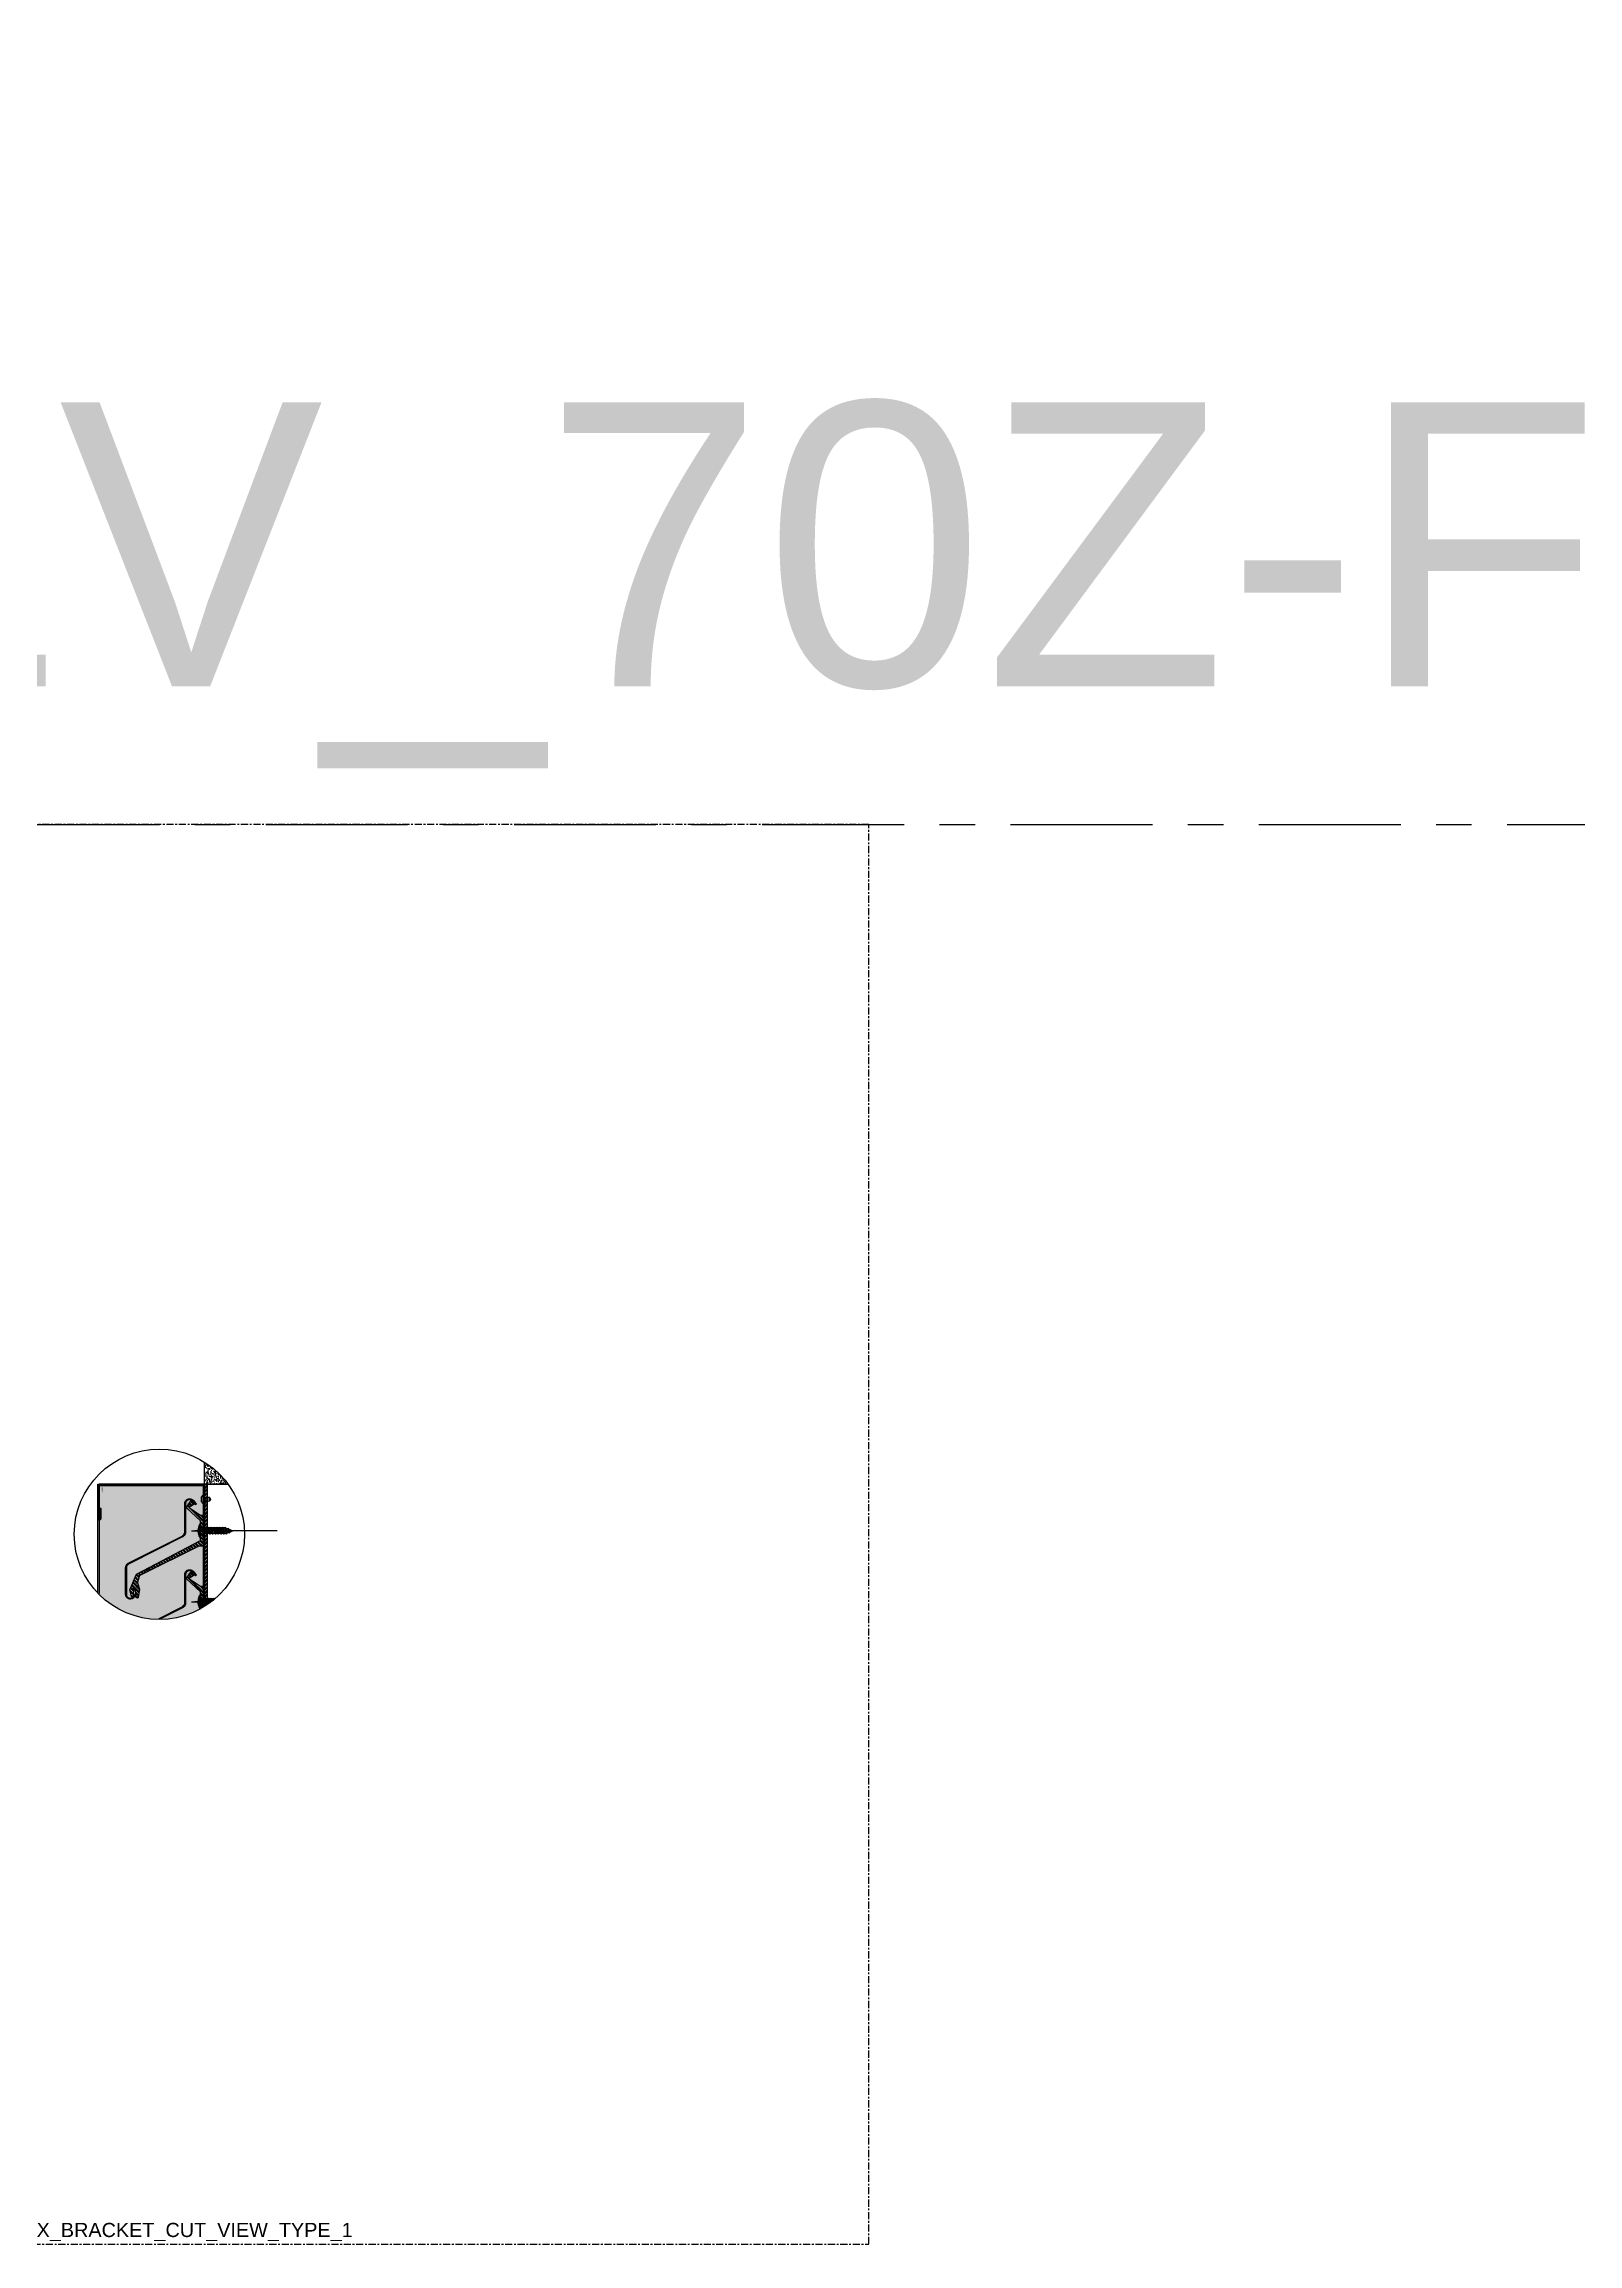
# Model space of a CAD drawing. Header units: millimetres. Extents: x -244126 to 368105, y -173968 to 259060.
# Drawn here: x 190303 to 191384, y -121644 to -120094 of the extents above; entities that cross this region are included whole.
import ezdxf
from ezdxf.xclip import XClip

# ---------------------------------------------------------------- set-up
doc = ezdxf.new("R2010")
doc.units = ezdxf.units.MM
doc.header["$MEASUREMENT"] = 0
doc.header["$XCLIPFRAME"] = 0
doc.linetypes.add('005_GG_TA_LINE', pattern=[13.75, 5, -1.25, 1.25, -1.25, 5])
doc.linetypes.add('HIDDEN', pattern=[9.525, 6.35, -3.175])
for name, color, linetype in [('000 - H A T C H', 8, 'Continuous'), ('000 - SYMBOL CON', 1, 'Continuous'), ('000 - WIPEOUT', 250, 'Continuous'), ('001 - ASCESSORIES', 1, 'Continuous'), ('002 - STRUCTURAL STEEL', 4, 'Continuous'), ('004 - CONCRETE', 5, 'Continuous'), ('A03_SUN LOUVER', 7, 'Continuous')]:
    doc.layers.add(name, color=color, linetype=linetype)
doc.styles.add('Cetury Gothic', font='GOTHIC.TTF')
doc.styles.get("Standard").update_dxf_attribs({"font": 'arial.ttf'})

# ---------------------------------------------------------------- blocks, each defined once
blk = doc.blocks.new('*U2923')
at = {"layer": '001 - ASCESSORIES', "color": 0}
for points in [[(55, 0), (-20, 0), (-20, 2300), (55, 2300)], [(-20, 2300), (-19.1, 2300), (-19.1, 0), (-20, 0)], [(54.1, 0), (55, 0), (55, 2300), (54.1, 2300)]]:
    blk.add_lwpolyline(points, close=True, dxfattribs=at)
blk = doc.blocks.new('000 - CONCRETE_COLUMN_100x100mm.-CUT_VIEW')
at = {"layer": '000 - H A T C H'}
h = blk.add_hatch(dxfattribs=at)
h.set_pattern_fill('AR-CONC', color=256, scale=4)
h.set_pattern_definition([(50, (-55619.507, -25057.84), (28.690407, -2.510085), [3, -33]), (355, (-55619.507, -25057.84), (-5.550053, 30.087685), [2.4, -26.4]), (100.451444, (-55617.116, -25058.05), (23.140354, 27.5776), [2.549608, -28.045684]), (46.1842, (-55619.507, -25049.84), (42.689653, -6.620771), [4.5, -49.5]), (96.635635, (-55615.95, -25050.39), (37.386478, 38.964744), [3.824414, -42.06855]), (351.18416, (-55619.507, -25049.84), (37.386478, 38.964744), [3.6, -39.6]), (21, (-55615.507, -25051.84), (23.876282, -16.104756), [3, -33]), (326, (-55615.507, -25051.84), (9.732613, 29.006002), [2.4, -26.4]), (71.451445, (-55613.517, -25053.182), (33.608895, 12.901246), [2.549608, -28.045684]), (37.5, (-55619.507, -25057.84), (0.4863942, 13.3157542), [0, -26.08, 0, -26.8, 0, -26.5]), (7.5, (-55619.507, -25057.84), (10.5227815, 15.7764685), [0, -15.28, 0, -25.48, 0, -10.1]), (327.5, (-55628.427, -25057.84), (21.3528974, -0.9021949), [0, -10, 0, -31.2, 0, -41.4]), (317.5, (-55632.427, -25057.84), (23.327447, 4.0041993), [0, -13, 0, -20.72, 0, -29.4])])
h.paths.add_polyline_path([(-50, -50), (50, -50), (50, 50), (-50, 50)])
at = {"layer": '004 - CONCRETE'}
blk.add_lwpolyline([(-50, -50), (50, -50), (50, 50), (-50, 50)], close=True, dxfattribs=at)
blk = doc.blocks.new('000 - ASSCESSORIES_FAMELINE_AL.WALL_ANGLE_WA-25x100x0.9mm._CUT_VIEW')
at = {"layer": '000 - H A T C H'}
h = blk.add_hatch(dxfattribs=at)
h.set_pattern_fill('ANSI32', color=8, scale=5)
h.set_pattern_definition([(45, (9126.7655, -47348.392), (-1.325825215, 1.325825215), []), (45, (9127.6494, -47348.392), (-1.325825215, 1.325825215), [])])
edge = h.paths.add_edge_path()
edge.add_arc((-18.9, -1.1), 0.2, 90, 180, ccw=False)
edge.add_line((-18.9, -0.9), (0, -0.9))
edge.add_line((0, -0.9), (0, 0))
edge.add_line((0, 0), (-18.9, 0))
edge.add_arc((-18.9, -1.1), 1.1, 90, 180)
edge.add_line((-20, -1.1), (-20, -73.9))
edge.add_arc((-18.9, -73.9), 1.1, 180, 270)
edge.add_line((-18.9, -75), (3.8, -75))
edge.add_arc((3.8, -73.8), 1.15, 270, 450)
edge.add_line((3.8, -72.7), (-3, -72.7))
edge.add_line((-3, -72.7), (-3, -73.6))
edge.add_line((-3, -73.6), (2.9, -73.6))
edge.add_line((2.9, -73.6), (3.8, -73.6))
edge.add_arc((3.8, -73.8), 0.25, -90, 90, ccw=False)
edge.add_line((3.8, -74.1), (-18.9, -74.1))
edge.add_arc((-18.9, -73.9), 0.2, 180, 270, ccw=False)
edge.add_line((-19.1, -73.9), (-19.1, -6.6))
edge.add_line((-19.1, -6.6), (-19.1, -1.1))
at = {"layer": '001 - ASCESSORIES', "color": 0}
blk.add_lwpolyline([(-19.1, -1.1, -0.414214), (-18.9, -0.9), (0, -0.9), (0, 0), (-18.9, 0, 0.414214), (-20, -1.1), (-20, -73.9, 0.414214), (-18.9, -75), (3.8, -75, 1), (3.8, -72.7), (-3, -72.7), (-3, -73.6), (2.9, -73.6), (3.8, -73.6, -1), (3.8, -74.1), (-18.9, -74.1, -0.414214), (-19.1, -73.9), (-19.1, -6.6)], format="xyb", close=True, dxfattribs=at)
at = {"layer": 'Defpoints', "color": 2, "insert": (-16, -71.5, -7.2), "char_height": 1, "width": 59.684, "attachment_point": 2, "style": 'Cetury Gothic'}
blk.add_mtext('{\\C150;WA-7}', dxfattribs=at)
blk = doc.blocks.new('000 - FAMELINE_AL.SUN_LV_70Z_CUT_VIEW')
at = {"layer": '000 - H A T C H'}
h = blk.add_hatch(dxfattribs=at)
h.set_pattern_fill('ANSI32', color=8, scale=2)
edge = h.paths.add_edge_path()
edge.add_arc((-41.7, 63.8), 3.4, 359.7688, 500.7773)
edge.add_line((-44.4, 66), (-46.4, 63.4))
edge.add_line((-46.4, 63.4), (-46, 63))
edge.add_line((-46, 63), (-43.9, 65.6))
edge.add_arc((-41.7, 63.8), 2.8, -0.2548, 140.7773, ccw=False)
edge.add_line((-38.9, 63.8), (-38.9, 44))
edge.add_arc((-34.9, 44), 4, 180, 244.3295)
edge.add_line((-36.7, 40.4), (0.9, 21.5))
edge.add_arc((-0.6, 18.5), 3.4, 0, 64.3295, ccw=False)
edge.add_line((2.8, 18.5), (2.8, 0))
edge.add_arc((0, 0), 2.8, 214.4412, 359.7779, ccw=False)
edge.add_line((-2.3, -1.6), (-4.1, 1))
edge.add_line((-4.1, 1), (-4.6, 0.7))
edge.add_line((-4.6, 0.7), (-2.8, -1.9))
edge.add_arc((0, 0), 3.4, 214.4413, 359.7725)
edge.add_line((3.4, 0), (3.4, 18.5))
edge.add_arc((-0.6, 18.5), 4, 0, 64.3295)
edge.add_line((1.1, 22.1), (-36.4, 41))
edge.add_arc((-34.9, 44), 3.4, 180, 244.3295, ccw=False)
edge.add_line((-38.3, 44), (-38.3, 63.8))
at = {"layer": 'A03_SUN LOUVER', "color": 0}
blk.add_lwpolyline([(-38.3, 63.8, 0.706786), (-44.4, 66), (-46.4, 63.4), (-46, 63), (-43.9, 65.6, -0.70694), (-38.9, 63.8), (-38.9, 44, 0.288302), (-36.7, 40.4), (0.9, 21.5, -0.288302), (2.8, 18.5), (2.8, 0, -0.735492), (-2.3, -1.6), (-4.1, 1), (-4.6, 0.7), (-2.8, -1.9, 0.735455), (3.4, 0), (3.4, 18.5, 0.288302), (1.1, 22.1), (-36.4, 41, -0.288302), (-38.3, 44), (-38.3, 63.8)], format="xyb", dxfattribs=at)
blk = doc.blocks.new('000 - ASSCESSORIES_FAMELINE_AL.FLEX_BK_FOR_70Z_[70Z-BK]_CUT_VIEW')
at = {"layer": '000 - H A T C H'}
h = blk.add_hatch(dxfattribs=at)
h.set_pattern_fill('ANSI32', color=8, scale=0.005)
h.set_pattern_definition([(45, (9.087007, -46.378), (-0.001325825215, 0.001325825215), []), (45, (9.0878909, -46.378), (-0.001325825215, 0.001325825215), [])])
edge = h.paths.add_edge_path()
edge.add_line((-0.0128, -0.0098), (-0.013, -0.01))
edge.add_line((-0.013, -0.01), (-0.0132, -0.0098))
edge.add_line((-0.0132, -0.0098), (-0.0134, -0.01))
edge.add_line((-0.0134, -0.01), (-0.0136, -0.0098))
edge.add_line((-0.0136, -0.0098), (-0.0138, -0.01))
edge.add_line((-0.0138, -0.01), (-0.014, -0.0098))
edge.add_line((-0.014, -0.0098), (-0.0142, -0.01))
edge.add_line((-0.0142, -0.01), (-0.0144, -0.0098))
edge.add_line((-0.0144, -0.0098), (-0.0146, -0.01))
edge.add_line((-0.0146, -0.01), (-0.0148, -0.0098))
edge.add_line((-0.0148, -0.0098), (-0.015, -0.01))
edge.add_line((-0.015, -0.01), (-0.0152, -0.0098))
edge.add_line((-0.0152, -0.0098), (-0.0154, -0.01))
edge.add_line((-0.0154, -0.01), (-0.0156, -0.0098))
edge.add_line((-0.0156, -0.0098), (-0.0158, -0.01))
edge.add_line((-0.0158, -0.01), (-0.016, -0.0098))
edge.add_line((-0.016, -0.0098), (-0.0162, -0.01))
edge.add_line((-0.0162, -0.01), (-0.0164, -0.0098))
edge.add_line((-0.0164, -0.0098), (-0.0166, -0.01))
edge.add_line((-0.0166, -0.01), (-0.0168, -0.0098))
edge.add_line((-0.0168, -0.0098), (-0.017, -0.01))
edge.add_line((-0.017, -0.01), (-0.0172, -0.0098))
edge.add_line((-0.0172, -0.0098), (-0.0174, -0.01))
edge.add_line((-0.0174, -0.01), (-0.0176, -0.0098))
edge.add_line((-0.0176, -0.0098), (-0.0178, -0.01))
edge.add_line((-0.0178, -0.01), (-0.018, -0.0098))
edge.add_line((-0.018, -0.0098), (-0.0182, -0.01))
edge.add_line((-0.0182, -0.01), (-0.0184, -0.0098))
edge.add_line((-0.0184, -0.0098), (-0.0186, -0.01))
edge.add_line((-0.0186, -0.01), (-0.0188, -0.0098))
edge.add_line((-0.0188, -0.0098), (-0.019, -0.01))
edge.add_line((-0.019, -0.01), (-0.0192, -0.0098))
edge.add_line((-0.0192, -0.0098), (-0.0194, -0.01))
edge.add_line((-0.0194, -0.01), (-0.0196, -0.0098))
edge.add_line((-0.0196, -0.0098), (-0.0198, -0.01))
edge.add_line((-0.0198, -0.01), (-0.02, -0.0098))
edge.add_line((-0.02, -0.0098), (-0.0202, -0.01))
edge.add_line((-0.0202, -0.01), (-0.0204, -0.0098))
edge.add_line((-0.0204, -0.0098), (-0.0206, -0.01))
edge.add_line((-0.0206, -0.01), (-0.0208, -0.0098))
edge.add_line((-0.0208, -0.0098), (-0.021, -0.01))
edge.add_line((-0.021, -0.01), (-0.0212, -0.0098))
edge.add_line((-0.0212, -0.0098), (-0.0214, -0.01))
edge.add_line((-0.0214, -0.01), (-0.0216, -0.0098))
edge.add_line((-0.0216, -0.0098), (-0.0218, -0.01))
edge.add_line((-0.0218, -0.01), (-0.022, -0.0098))
edge.add_line((-0.022, -0.0098), (-0.0222, -0.01))
edge.add_line((-0.0222, -0.01), (-0.0224, -0.0098))
edge.add_line((-0.0224, -0.0098), (-0.0226, -0.01))
edge.add_line((-0.0226, -0.01), (-0.0228, -0.0098))
edge.add_line((-0.0228, -0.0098), (-0.023, -0.01))
edge.add_line((-0.023, -0.01), (-0.0232, -0.0098))
edge.add_line((-0.0232, -0.0098), (-0.0234, -0.01))
edge.add_line((-0.0234, -0.01), (-0.0236, -0.0098))
edge.add_line((-0.0236, -0.0098), (-0.0238, -0.01))
edge.add_line((-0.0238, -0.01), (-0.024, -0.0098))
edge.add_line((-0.024, -0.0098), (-0.0242, -0.01))
edge.add_line((-0.0242, -0.01), (-0.0244, -0.0098))
edge.add_line((-0.0244, -0.0098), (-0.0246, -0.01))
edge.add_line((-0.0246, -0.01), (-0.0248, -0.0098))
edge.add_line((-0.0248, -0.0098), (-0.025, -0.01))
edge.add_line((-0.025, -0.01), (-0.0252, -0.0098))
edge.add_line((-0.0252, -0.0098), (-0.0254, -0.01))
edge.add_line((-0.0254, -0.01), (-0.0256, -0.0098))
edge.add_line((-0.0256, -0.0098), (-0.0258, -0.01))
edge.add_line((-0.0258, -0.01), (-0.026, -0.0098))
edge.add_line((-0.026, -0.0098), (-0.0262, -0.01))
edge.add_line((-0.0262, -0.01), (-0.0264, -0.0098))
edge.add_line((-0.0264, -0.0098), (-0.0266, -0.01))
edge.add_line((-0.0266, -0.01), (-0.0268, -0.0098))
edge.add_line((-0.0268, -0.0098), (-0.027, -0.01))
edge.add_line((-0.027, -0.01), (-0.0272, -0.0098))
edge.add_line((-0.0272, -0.0098), (-0.0274, -0.01))
edge.add_line((-0.0274, -0.01), (-0.0276, -0.0098))
edge.add_line((-0.0276, -0.0098), (-0.0297, -0.0098))
edge.add_line((-0.0297, -0.0098), (-0.0297, -0.006))
edge.add_line((-0.0297, -0.006), (-0.0503, 0.0356))
edge.add_arc((-0.0512, 0.0352), 0.001, 26.3938, 75.8219)
edge.add_line((-0.051, 0.0362), (-0.055, 0.0372))
edge.add_arc((-0.0553, 0.0362), 0.001, 75.8219, 104.1781)
edge.add_line((-0.0555, 0.0372), (-0.06, 0.036))
edge.add_line((-0.06, 0.036), (-0.0657, 0.0368))
edge.add_arc((-0.0656, 0.0373), 0.0005, 168.441, 262, ccw=False)
edge.add_line((-0.0661, 0.0374), (-0.066, 0.0378))
edge.add_arc((-0.0655, 0.0377), 0.0005, 87.068, 168.441, ccw=False)
edge.add_arc((-0.065, 0.0487), 0.0106, 267.068, 291.9915)
edge.add_arc((-0.0601, 0.0394), 0.001, 210.8217, 511.7252)
edge.add_arc((-0.0639, 0.031), 0.00937, 71.9055, 97.739)
edge.add_arc((-0.0652, 0.0406), 0.0003, 168.441, 277.739, ccw=False)
edge.add_line((-0.0655, 0.0406), (-0.0654, 0.0412))
edge.add_arc((-0.0649, 0.0411), 0.0005, 105, 168.441, ccw=False)
edge.add_line((-0.0651, 0.0416), (-0.0603, 0.0428))
edge.add_line((-0.0603, 0.0428), (-0.0493, 0.038))
edge.add_line((-0.0493, 0.038), (-0.0257, -0.007))
edge.add_line((-0.0257, -0.007), (-0.0119, -0.007))
edge.add_line((-0.0119, -0.007), (-0.0027, 0.0027))
edge.add_arc((-0.0023, 0.0023), 0.0005, 59.9831, 135.7891, ccw=False)
edge.add_line((-0.0021, 0.0027), (0.0026, -0.0006))
edge.add_arc((0.0024, -0.0009), 0.0003, -53.13, 54.27, ccw=False)
edge.add_line((0.0026, -0.0011), (0.0004, -0.0028))
edge.add_arc((0.0002, -0.0025), 0.0003, 212.0054, 306.87, ccw=False)
edge.add_line((-0.0001, -0.0027), (-0.0021, 0.0007))
edge.add_arc((-0.0024, 0.0005), 0.0003, 32.0054, 145.4915)
edge.add_line((-0.0026, 0.0007), (-0.0079, -0.007))
edge.add_line((-0.0079, -0.007), (-0.0079, -0.0098))
edge.add_line((-0.0079, -0.0098), (-0.01, -0.0098))
edge.add_line((-0.01, -0.0098), (-0.0102, -0.01))
edge.add_line((-0.0102, -0.01), (-0.0104, -0.0098))
edge.add_line((-0.0104, -0.0098), (-0.0106, -0.01))
edge.add_line((-0.0106, -0.01), (-0.0108, -0.0098))
edge.add_line((-0.0108, -0.0098), (-0.011, -0.01))
edge.add_line((-0.011, -0.01), (-0.0112, -0.0098))
edge.add_line((-0.0112, -0.0098), (-0.0114, -0.01))
edge.add_line((-0.0114, -0.01), (-0.0116, -0.0098))
edge.add_line((-0.0116, -0.0098), (-0.0118, -0.01))
edge.add_line((-0.0118, -0.01), (-0.012, -0.0098))
edge.add_line((-0.012, -0.0098), (-0.0122, -0.01))
edge.add_line((-0.0122, -0.01), (-0.0124, -0.0098))
edge.add_line((-0.0124, -0.0098), (-0.0126, -0.01))
edge.add_line((-0.0126, -0.01), (-0.0128, -0.0098))
at = {"layer": '001 - ASCESSORIES', "color": 0, "linetype": 'ByBlock'}
blk.add_lwpolyline([(-0.0128, -0.0098), (-0.013, -0.01), (-0.0132, -0.0098), (-0.0134, -0.01), (-0.0136, -0.0098), (-0.0138, -0.01), (-0.014, -0.0098), (-0.0142, -0.01), (-0.0144, -0.0098), (-0.0146, -0.01), (-0.0148, -0.0098), (-0.015, -0.01), (-0.0152, -0.0098), (-0.0154, -0.01), (-0.0156, -0.0098), (-0.0158, -0.01), (-0.016, -0.0098), (-0.0162, -0.01), (-0.0164, -0.0098), (-0.0166, -0.01), (-0.0168, -0.0098), (-0.017, -0.01), (-0.0172, -0.0098), (-0.0174, -0.01), (-0.0176, -0.0098), (-0.0178, -0.01), (-0.018, -0.0098), (-0.0182, -0.01), (-0.0184, -0.0098), (-0.0186, -0.01), (-0.0188, -0.0098), (-0.019, -0.01), (-0.0192, -0.0098), (-0.0194, -0.01), (-0.0196, -0.0098), (-0.0198, -0.01), (-0.02, -0.0098), (-0.0202, -0.01), (-0.0204, -0.0098), (-0.0206, -0.01), (-0.0208, -0.0098), (-0.021, -0.01), (-0.0212, -0.0098), (-0.0214, -0.01), (-0.0216, -0.0098), (-0.0218, -0.01), (-0.022, -0.0098), (-0.0222, -0.01), (-0.0224, -0.0098), (-0.0226, -0.01), (-0.0228, -0.0098), (-0.023, -0.01), (-0.0232, -0.0098), (-0.0234, -0.01), (-0.0236, -0.0098), (-0.0238, -0.01), (-0.024, -0.0098), (-0.0242, -0.01), (-0.0244, -0.0098), (-0.0246, -0.01), (-0.0248, -0.0098), (-0.025, -0.01), (-0.0252, -0.0098), (-0.0254, -0.01), (-0.0256, -0.0098), (-0.0258, -0.01), (-0.026, -0.0098), (-0.0262, -0.01), (-0.0264, -0.0098), (-0.0266, -0.01), (-0.0268, -0.0098), (-0.027, -0.01), (-0.0272, -0.0098), (-0.0274, -0.01), (-0.0276, -0.0098), (-0.0297, -0.0098), (-0.0297, -0.006), (-0.0503, 0.0356, 0.219078), (-0.051, 0.0362), (-0.055, 0.0372, 0.124362), (-0.0555, 0.0372), (-0.06, 0.036), (-0.0657, 0.0368, -0.432527), (-0.0661, 0.0374), (-0.066, 0.0378, -0.370769), (-0.0655, 0.0382, 0.10918), (-0.061, 0.0389, 3.791782), (-0.061, 0.0399, 0.1132), (-0.0652, 0.0403, -0.51668), (-0.0655, 0.0406), (-0.0654, 0.0412, -0.284107), (-0.0651, 0.0416), (-0.0603, 0.0428), (-0.0493, 0.038), (-0.0257, -0.007), (-0.0119, -0.007), (-0.0027, 0.0027, -0.343381), (-0.0021, 0.0027), (0.0026, -0.0006, -0.506232), (0.0026, -0.0011), (0.0004, -0.0028, -0.439306), (-0.0001, -0.0027), (-0.0021, 0.0007, 0.540056), (-0.0026, 0.0007), (-0.0079, -0.007), (-0.0079, -0.0098), (-0.01, -0.0098), (-0.0102, -0.01), (-0.0104, -0.0098), (-0.0106, -0.01), (-0.0108, -0.0098), (-0.011, -0.01), (-0.0112, -0.0098), (-0.0114, -0.01), (-0.0116, -0.0098), (-0.0118, -0.01), (-0.012, -0.0098), (-0.0122, -0.01), (-0.0124, -0.0098), (-0.0126, -0.01)], format="xyb", close=True, dxfattribs=at)
at = {"layer": '001 - ASCESSORIES', "color": 0}
for p in [(-0.0601, 0.0394), (0, 0)]:
    blk.add_point(p, dxfattribs=at)
at = {"layer": 'Defpoints', "color": 250, "linetype": 'HIDDEN', "ltscale": 0.5}
blk.add_line((-0.0188, -0.0008), (-0.0188, -0.0132), dxfattribs=at)
blk = doc.blocks.new('*U2958')
at = {"layer": '001 - ASCESSORIES', "color": 2, "xscale": 1000, "yscale": 1000, "zscale": 1000}
for p in [(-1064, 9.8), (-1014, 9.8), (-964, 9.8), (-914, 9.8), (-864, 9.8), (-814, 9.8), (-764, 9.8), (-714, 9.8), (-664, 9.8), (-614, 9.8), (-564, 9.8), (-514, 9.8), (-464, 9.8), (-414, 9.8), (-364, 9.8), (-314, 9.8), (-264, 9.8), (-214, 9.8), (-164, 9.8), (-114, 9.8), (-64, 9.8), (-14, 9.8), (36, 9.8), (86, 9.8), (136, 9.8), (186, 9.8), (236, 9.8), (286, 9.8), (336, 9.8), (386, 9.8), (436, 9.8), (486, 9.8), (536, 9.8), (586, 9.8), (636, 9.8), (686, 9.8), (736, 9.8), (786, 9.8), (836, 9.8), (886, 9.8), (936, 9.8), (986, 9.8), (1036, 9.8), (1086, 9.8), (1136, 9.8)]:
    blk.add_blockref('000 - ASSCESSORIES_FAMELINE_AL.FLEX_BK_FOR_70Z_[70Z-BK]_CUT_VIEW', p, dxfattribs=at)
at = {"layer": 'A03_SUN LOUVER', "color": 3, "xscale": -1, "rotation": 270}
for p in [(-1127.5, 52.1), (-1077.5, 52.1), (-1027.5, 52.1), (-977.5, 52.1), (-927.5, 52.1), (-877.5, 52.1), (-827.5, 52.1), (-777.5, 52.1), (-727.5, 52.1), (-677.5, 52.1), (-627.5, 52.1), (-577.5, 52.1), (-527.5, 52.1), (-477.5, 52.1), (-427.5, 52.1), (-377.5, 52.1), (-327.5, 52.1), (-277.5, 52.1), (-227.5, 52.1), (-177.5, 52.1), (-127.5, 52.1), (-77.5, 52.1), (-27.5, 52.1), (22.5, 52.1), (72.5, 52.1), (122.5, 52.1), (172.5, 52.1), (222.5, 52.1), (272.5, 52.1), (322.5, 52.1), (372.5, 52.1), (422.5, 52.1), (472.5, 52.1), (522.5, 52.1), (572.5, 52.1), (622.5, 52.1), (672.5, 52.1), (722.5, 52.1), (772.5, 52.1), (822.5, 52.1), (872.5, 52.1), (922.5, 52.1), (972.5, 52.1), (1022.5, 52.1), (1072.5, 52.1)]:
    blk.add_blockref('000 - FAMELINE_AL.SUN_LV_70Z_CUT_VIEW', p, dxfattribs=at)
blk = doc.blocks.new('*U2922')
at = {"color": 0}
blk.add_wipeout([(0, 2300), (100, 2300), (100, 0), (0, 0)], dxfattribs=at).dxf.layer = '000 - WIPEOUT'
at = {"layer": '002 - STRUCTURAL STEEL', "color": 0, "linetype": 'ByBlock'}
blk.add_lwpolyline([(0, 2300), (100, 2300), (100, 0), (0, 0)], close=True, dxfattribs=at)
blk = doc.blocks.new('000 - DYNAMIC_VIEW_ASSCESSORIES_PHILLIPS_HEAD_SELF_DRILLING_SCREW_No.8x25mm._SIDE_VIEW')
at = {"layer": '000 - H A T C H', "linetype": 'ByBlock'}
h = blk.add_hatch(color=250, dxfattribs=at)
h.dxf.hatch_style = 1
edge = h.paths.add_edge_path()
edge.add_arc((3, 1.6), 1.05, 384.1341, 422.4587)
edge.add_arc((2.8, 2.5), 0.657, 308.6596, 358.8819, ccw=False)
edge.add_line((3.2, 2), (2, 2))
edge.add_arc((1, 1.6), 1.05, 384.1341, 422.4587)
edge.add_arc((0.8, 2.5), 0.657, 315.6091, 358.8819, ccw=False)
edge.add_line((1.3, 2.1), (0, 2.5))
edge.add_line((0, 2.5), (0, 4.5))
edge.add_line((0, 4.5), (-0.5, 4.5))
edge.add_arc((7.3, 0), 9.04, 150.1372, 176.0119)
edge.add_line((-1.7, 0.6), (-1, 0.6))
edge.add_line((-1, 0.6), (-1, -0.6))
edge.add_line((-1, -0.6), (-1.7, -0.6))
edge.add_arc((7.3, 0), 9.04, 183.5796, 209.8628)
edge.add_line((-0.5, -4.5), (0, -4.5))
edge.add_line((0, -4.5), (0, -2.5))
edge.add_line((0, -2.5), (1.8, -2))
edge.add_line((1.8, -2), (2.1, -2))
edge.add_arc((1.7, -2.9), 0.966, 382.4776, 424.1153, ccw=False)
edge.add_arc((2, -1.9), 0.847, 314.556, 352.9855)
edge.add_line((2.9, -2), (4.1, -2))
edge.add_arc((3.7, -2.9), 0.966, 382.4776, 424.1153, ccw=False)
edge.add_arc((4, -1.9), 0.847, 314.556, 352.9855)
edge.add_line((4.9, -2), (6.1, -2))
edge.add_arc((5.7, -2.9), 0.966, 382.4776, 424.1153, ccw=False)
edge.add_arc((6, -1.9), 0.847, 314.556, 352.9855)
edge.add_line((6.9, -2), (8.1, -2))
edge.add_arc((7.7, -2.9), 0.966, 382.4776, 424.1153, ccw=False)
edge.add_arc((8, -1.9), 0.847, 314.556, 352.9855)
edge.add_line((8.9, -2), (10.1, -2))
edge.add_arc((9.7, -2.9), 0.966, 382.4776, 424.1153, ccw=False)
edge.add_arc((10, -1.9), 0.847, 314.556, 352.9855)
edge.add_line((10.9, -2), (12.1, -2))
edge.add_arc((11.7, -2.9), 0.966, 382.4776, 424.1153, ccw=False)
edge.add_arc((12, -1.9), 0.847, 314.556, 352.9855)
edge.add_line((12.9, -2), (14.1, -2))
edge.add_arc((13.7, -2.9), 0.966, 382.4776, 424.1153, ccw=False)
edge.add_arc((14, -1.9), 0.847, 314.556, 352.9855)
edge.add_line((14.9, -2), (16.1, -2))
edge.add_arc((15.7, -2.9), 0.966, 382.4776, 424.1153, ccw=False)
edge.add_arc((16, -1.9), 0.847, 314.556, 352.9855)
edge.add_line((16.9, -2), (17.6, -2))
edge.add_line((17.6, -2), (18.1, -1.8))
edge.add_arc((17.7, -2.7), 0.966, 382.4776, 424.1153, ccw=False)
edge.add_arc((18, -1.7), 0.847, 314.556, 352.9855)
edge.add_line((18.8, -1.8), (18.7, -1.6))
edge.add_line((18.7, -1.6), (19.9, -1.1))
edge.add_arc((19.5, -2), 0.966, 382.4776, 424.1153, ccw=False)
edge.add_arc((19.8, -1), 0.847, 314.556, 352.9855)
edge.add_line((20.7, -1.1), (20.6, -0.9))
edge.add_line((20.6, -0.9), (23, 0))
edge.add_line((23, 0), (20.2, 1.1))
edge.add_line((20.2, 1.1), (20.1, 1.3))
edge.add_arc((19.2, 0.9), 1.05, 384.1341, 422.4587)
edge.add_arc((19, 1.9), 0.657, 308.6596, 358.8819, ccw=False)
edge.add_line((19.4, 1.3), (18, 1.9))
edge.add_line((18, 1.9), (18, 2))
edge.add_arc((17, 1.6), 1.05, 384.1341, 422.4587)
edge.add_arc((16.8, 2.5), 0.657, 308.6596, 358.8819, ccw=False)
edge.add_line((17.2, 2), (16, 2))
edge.add_arc((15, 1.6), 1.05, 384.1341, 422.4587)
edge.add_arc((14.8, 2.5), 0.657, 308.6596, 358.8819, ccw=False)
edge.add_line((15.2, 2), (14, 2))
edge.add_arc((13, 1.6), 1.05, 384.1341, 422.4587)
edge.add_arc((12.8, 2.5), 0.657, 308.6596, 358.8819, ccw=False)
edge.add_line((13.2, 2), (12, 2))
edge.add_arc((11, 1.6), 1.05, 384.1341, 422.4587)
edge.add_arc((10.8, 2.5), 0.657, 308.6596, 358.8819, ccw=False)
edge.add_line((11.2, 2), (10, 2))
edge.add_arc((9, 1.6), 1.05, 384.1341, 422.4587)
edge.add_arc((8.8, 2.5), 0.657, 308.6596, 358.8819, ccw=False)
edge.add_line((9.2, 2), (8, 2))
edge.add_arc((7, 1.6), 1.05, 384.1341, 422.4587)
edge.add_arc((6.8, 2.5), 0.657, 308.6596, 358.8819, ccw=False)
edge.add_line((7.2, 2), (6, 2))
edge.add_arc((5, 1.6), 1.05, 384.1341, 422.4587)
edge.add_arc((4.8, 2.5), 0.657, 308.6596, 358.8819, ccw=False)
edge.add_line((5.2, 2), (4, 2))
at = {"layer": '001 - ASCESSORIES', "color": 0, "linetype": 'ByBlock'}
for p, q in [((-1, 0.6), (-1.7, 0.6)), ((-1, -0.6), (-1, 0.6)), ((0, 4.5), (-0.5, 4.5)), ((-0.5, 4.5), (-0.5, -4.5)), ((0, 4.5), (0, -4.5)), ((1.3, 2.1), (0, 2.5)), ((2.6, -2.5), (1.5, 2.5)), ((3.2, 2), (2, 2)), ((4.6, -2.5), (3.5, 2.5)), ((5.2, 2), (4, 2)), ((6.6, -2.5), (5.5, 2.5)), ((7.2, 2), (6, 2)), ((8.6, -2.5), (7.5, 2.5)), ((9.2, 2), (8, 2)), ((10.6, -2.5), (9.5, 2.5)), ((11.2, 2), (10, 2)), ((12.6, -2.5), (11.5, 2.5)), ((13.2, 2), (12, 2)), ((14.6, -2.5), (13.5, 2.5)), ((15.2, 2), (14, 2)), ((16.6, -2.5), (15.5, 2.5)), ((17.2, 2), (16, 2)), ((18.5, -2.3), (17.5, 2.5)), ((18, 1.9), (19.4, 1.3)), ((20.4, -1.6), (19.6, 1.8)), ((20.2, 1.1), (23, 0)), ((-1.7, -0.6), (-1, -0.6)), ((0, 0), (-0.5, 0)), ((0, -4.5), (-0.5, -4.5)), ((0, -2.5), (1.8, -2)), ((2.1, -2), (1.8, -2)), ((4.1, -2), (2.9, -2)), ((6.1, -2), (4.9, -2)), ((8.1, -2), (6.9, -2)), ((10.1, -2), (8.9, -2)), ((12.1, -2), (10.9, -2)), ((14.1, -2), (12.9, -2)), ((16.1, -2), (14.9, -2)), ((17.6, -2), (16.9, -2)), ((17.6, -2), (18.1, -1.8)), ((18.7, -1.6), (19.9, -1.1)), ((20.6, -0.9), (23, 0))]:
    blk.add_line(p, q, dxfattribs=at)
at = {"layer": '001 - ASCESSORIES', "color": 250, "linetype": 'ByBlock'}
blk.add_line((54.2, 0), (-3.8, 0), dxfattribs=at)
at = {"layer": '001 - ASCESSORIES', "color": 0, "linetype": 'ByBlock'}
for points in [[(2.1, -2), (1.2, 2, 0.222712), (1.5, 2.5, -0.168799), (2, 2), (2.9, -2, -0.16927), (2.6, -2.5, 0.183704)], [(4.1, -2), (3.2, 2, 0.222712), (3.5, 2.5, -0.168799), (4, 2), (4.9, -2, -0.16927), (4.6, -2.5, 0.183704)], [(6.1, -2), (5.2, 2, 0.222712), (5.5, 2.5, -0.168799), (6, 2), (6.9, -2, -0.16927), (6.6, -2.5, 0.183704)], [(8.1, -2), (7.2, 2, 0.222712), (7.5, 2.5, -0.168799), (8, 2), (8.9, -2, -0.16927), (8.6, -2.5, 0.183704)], [(10.1, -2), (9.2, 2, 0.222712), (9.5, 2.5, -0.168799), (10, 2), (10.9, -2, -0.16927), (10.6, -2.5, 0.183704)], [(12.1, -2), (11.2, 2, 0.222712), (11.5, 2.5, -0.168799), (12, 2), (12.9, -2, -0.16927), (12.6, -2.5, 0.183704)], [(14.1, -2), (13.2, 2, 0.222712), (13.5, 2.5, -0.168799), (14, 2), (14.9, -2, -0.16927), (14.6, -2.5, 0.183704)], [(16.1, -2), (15.2, 2, 0.222712), (15.5, 2.5, -0.168799), (16, 2), (16.9, -2, -0.16927), (16.6, -2.5, 0.183704)], [(18.1, -1.8), (17.2, 2, 0.222712), (17.5, 2.5, -0.168799), (18, 2), (18.8, -1.8, -0.16927), (18.5, -2.3, 0.183704)], [(19.9, -1.1), (19.4, 1.3, 0.222712), (19.6, 1.8, -0.168799), (20.1, 1.3), (20.7, -1.1, -0.16927), (20.4, -1.6, 0.183704)]]:
    blk.add_lwpolyline(points, format="xyb", close=True, dxfattribs=at)
for start, end in [(150.1372, 176.0119), (183.5796, 209.8628)]:
    blk.add_arc((7.3, 0), 9.04, start, end, dxfattribs=at)
at = {"layer": '001 - ASCESSORIES', "color": 0, "linetype": 'ByBlock', "insert": (13, -0.4), "char_height": 1, "width": 59.684, "attachment_point": 2, "rotation": 90, "style": 'Cetury Gothic'}
blk.add_mtext('\\A1;{\\H1.68x;\\C150;1\\H0.59542x; }', dxfattribs=at)
blk = doc.blocks.new('*U4799')
at = {"layer": '001 - ASCESSORIES', "color": 0, "linetype": 'ByBlock'}
blk.add_blockref('000 - DYNAMIC_VIEW_ASSCESSORIES_PHILLIPS_HEAD_SELF_DRILLING_SCREW_No.8x25mm._SIDE_VIEW', (0, 0), dxfattribs=at)
blk = doc.blocks.new('*U2944')
at = {"layer": '000 - H A T C H'}
h = blk.add_hatch(dxfattribs=at)
h.set_pattern_fill('DOTS', color=8, scale=5, angle=90)
edge = h.paths.add_edge_path()
edge.add_arc((4, 0), 1.25, -53.1301, 53.1301, ccw=False)
edge.add_arc((4, -0.7), 0.812, 202.6199, 337.3801, ccw=False)
edge.add_line((3.2, -1), (0, -1))
edge.add_line((0, -1), (0, -3))
edge.add_line((0, -3), (-1, -1.5))
edge.add_line((-1, -1.5), (-1, 1.5))
edge.add_line((-1, 1.5), (0, 3))
edge.add_line((0, 3), (0, 1))
edge.add_line((0, 1), (3.2, 1))
edge.add_arc((4, 0.7), 0.812, 22.6199, 157.3801, ccw=False)
at = {"layer": '001 - ASCESSORIES', "color": 0}
for p, q in [((3.2, 1), (0, 1)), ((3.2, -1), (0, -1))]:
    blk.add_line(p, q, dxfattribs=at)
for points in [[(-1, -1.5), (-1, 1.5), (0, 3), (0, -3)], [(0, 3), (0, 1), (3.2, 1), (3.2, -1), (0, -1), (0, -3), (-1, -1.5), (-1, 1.5)]]:
    blk.add_lwpolyline(points, close=True, dxfattribs=at)
blk.add_lwpolyline([(4.7, 1, -0.5), (4.7, -1, -0.666667), (3.2, -1), (0, -1), (0, -3), (-1, -1.5), (-1, 1.5), (0, 3), (0, 1), (3.2, 1, -0.666667)], format="xyb", close=True, dxfattribs=at)
blk.add_lwpolyline([(4.7, -1), (4.7, 1, -0.5), (4.7, -1, -0.666667), (3.2, -1), (3.2, 1, -0.666667), (4.7, 1)], format="xyb", dxfattribs=at)
blk = doc.blocks.new('000 - FAMELINE_BUBBLE_TYP.DETAIL_AL.SUN_LV_70Z+FLEX_BRACKET_CUT_VIEW_TYPE_1')
at = {"layer": '000 - H A T C H'}
h = blk.add_hatch(dxfattribs=at)
h.set_pattern_fill('AR-CONC', color=8, scale=0.5)
h.set_pattern_definition([(50, (-40080.7148, -48495.173), (3.58630091, -0.31376067), [0.375, -4.125]), (355, (-40080.715, -48495.173), (-0.69375667, 3.76096067), [0.3, -3.3]), (100.4514445, (-40080.416, -48495.199), (2.89254423, 3.44719995), [0.31870096, -3.50571056]), (46.1842, (-40080.715, -48494.173), (5.33620665, -0.8275964), [0.5625, -6.1875]), (96.6356355, (-40080.27, -48494.242), (4.67330973, 4.870593), [0.4780517, -5.2585688]), (351.184164, (-40080.715, -48494.173), (4.67330973, 4.870593), [0.45, -4.95]), (21, (-40080.2148, -48494.423), (2.98453526, -2.01309445), [0.375, -4.125]), (326, (-40080.215, -48494.423), (1.21657666, 3.62575023), [0.3, -3.3]), (71.451445, (-40079.966, -48494.5906), (4.20111188, 1.61265576), [0.31870095, -3.50571056]), (37.5, (-40080.7148, -48495.1729), (0.060799277, 1.66446927), [0, -3.26, 0, -3.35, 0, -3.3125]), (7.5, (-40080.7148, -48495.1729), (1.315347687, 1.97205856), [0, -1.91, 0, -3.185, 0, -1.2625]), (327.5, (-40081.8298, -48495.1729), (2.66911218, -0.11277436), [0, -1.25, 0, -3.9, 0, -5.175]), (317.5, (-40082.3298, -48495.1729), (2.91593085, 0.50052491), [0, -1.625, 0, -2.59, 0, -3.675])])
h.paths.add_polyline_path([(31.7, 50.9), (31.7, 35.3), (48.5, 35.3, 0.096532)])
h = blk.add_hatch(dxfattribs=at)
h.set_pattern_fill('DOTS', color=8, scale=10)
edge = h.paths.add_edge_path()
edge.add_arc((0, 0), 60, 223.8482, 301.9259)
edge.add_line((31.7, -50.9), (31.7, 35.3))
edge.add_line((31.7, 35.3), (-43.3, 35.3))
edge.add_line((-43.3, 35.3), (-43.3, -41.6))
at = {"color": 3}
ref = blk.add_blockref('000 - CONCRETE_COLUMN_100x100mm.-CUT_VIEW', (81.7, 85.3), dxfattribs=dict(at, xscale=-1))
XClip(ref).set_block_clipping_path([(90.2682435378, -25.8937915369), (106.6542540215, -30.7051583285), (121.0209972781, -39.9381035885), (132.2045652113, -52.8446290024), (139.2989316583, -68.3791246393), (141.7293532414, -85.2830780497), (139.2989316583, -102.1870314602), (132.2045652113, -117.7215270971), (121.0209972781, -130.628052511), (106.6542540215, -139.860997771), (90.2682435378, -144.6723645626), (73.190462945, -144.6723645626), (56.8044524613, -139.860997771), (42.4377092047, -130.628052511), (31.2541412715, -117.7215270971), (24.1597748245, -102.1870314602), (21.7293532414, -85.2830780497), (24.1597748245, -68.3791246393), (31.2541412715, -52.8446290024), (42.4377092047, -39.9381035885), (56.8044524613, -30.7051583285), (73.190462945, -25.8937915369)])
at = {"color": 1}
ref = blk.add_blockref('*U2923', (-23.3, -2264.7), dxfattribs=at)
XClip(ref).set_block_clipping_path([(14.7317564622, 2324.1062084631), (-1.6542540215, 2319.2948416715), (-16.0209972781, 2310.0618964115), (-27.2045652113, 2297.1553709976), (-34.2989316583, 2281.6208753607), (-36.7293532414, 2264.7169219503), (-34.2989316583, 2247.8129685398), (-27.2045652113, 2232.2784729029), (-16.0209972781, 2219.371947489), (-1.6542540215, 2210.139002229), (14.7317564622, 2205.3276354374), (31.809537055, 2205.3276354374), (48.1955475387, 2210.139002229), (62.5622907953, 2219.371947489), (73.7458587285, 2232.2784729029), (80.8402251755, 2247.8129685398), (83.2706467586, 2264.7169219503), (80.8402251755, 2281.6208753607), (73.7458587285, 2297.1553709976), (62.5622907953, 2310.0618964115), (48.1955475387, 2319.2948416715), (31.809537055, 2324.1062084631)])
at = {"color": 2}
ref = blk.add_blockref('*U2958', (31.7, -1114.7), dxfattribs=dict(at, rotation=90))
XClip(ref).set_block_clipping_path([(1174.1062084631, 40.2682435378), (1169.2948416715, 56.6542540215), (1160.0618964115, 71.0209972781), (1147.1553709976, 82.2045652113), (1131.6208753607, 89.2989316583), (1114.7169219503, 91.7293532414), (1097.8129685398, 89.2989316583), (1082.2784729029, 82.2045652113), (1069.371947489, 71.0209972781), (1060.139002229, 56.6542540215), (1055.3276354374, 40.2682435378), (1055.3276354374, 23.190462945), (1060.139002229, 6.8044524613), (1069.371947489, -7.5622907953), (1082.2784729029, -18.7458587285), (1097.8129685398, -25.8402251755), (1114.7169219503, -28.2706467586), (1131.6208753607, -25.8402251755), (1147.1553709976, -18.7458587285), (1160.0618964115, -7.5622907953), (1169.2948416715, 6.8044524613), (1174.1062084631, 23.190462945)])
at = {"layer": '001 - ASCESSORIES', "color": 4}
ref = blk.add_blockref('000 - ASSCESSORIES_FAMELINE_AL.WALL_ANGLE_WA-25x100x0.9mm._CUT_VIEW', (31.7, 15.3), dxfattribs=dict(at, rotation=270))
XClip(ref).set_block_clipping_path([(-44.1062084631, -40.2682435378), (-39.2948416715, -56.6542540215), (-30.0618964115, -71.0209972781), (-17.1553709976, -82.2045652113), (-1.6208753607, -89.2989316582), (15.2830780498, -91.7293532414), (32.1870314602, -89.2989316582), (47.7215270971, -82.2045652113), (60.628052511, -71.0209972781), (69.860997771, -56.6542540215), (74.6723645626, -40.2682435378), (74.6723645626, -23.190462945), (69.860997771, -6.8044524613), (60.628052511, 7.5622907953), (47.7215270971, 18.7458587285), (32.1870314602, 25.8402251755), (15.2830780498, 28.2706467586), (-1.6208753607, 25.8402251755), (-17.1553709976, 18.7458587285), (-30.0618964115, 7.5622907953), (-39.2948416715, -6.8044524613), (-44.1062084631, -23.190462945)])
at = {"layer": '002 - STRUCTURAL STEEL', "color": 2}
ref = blk.add_blockref('*U2922', (31.7, -2264.7), dxfattribs=at)
XClip(ref).set_block_clipping_path([(-40.2682435378, 2324.1062084631), (-56.6542540215, 2319.2948416715), (-71.0209972781, 2310.0618964115), (-82.2045652113, 2297.1553709976), (-89.2989316583, 2281.6208753607), (-91.7293532414, 2264.7169219503), (-89.2989316583, 2247.8129685398), (-82.2045652113, 2232.2784729029), (-71.0209972781, 2219.371947489), (-56.6542540215, 2210.139002229), (-40.2682435378, 2205.3276354374), (-23.190462945, 2205.3276354374), (-6.8044524613, 2210.139002229), (7.5622907953, 2219.371947489), (18.7458587285, 2232.2784729029), (25.8402251755, 2247.8129685398), (28.2706467586, 2264.7169219503), (25.8402251755, 2281.6208753607), (18.7458587285, 2297.1553709976), (7.5622907953, 2310.0618964115), (-6.8044524613, 2319.2948416715), (-23.190462945, 2324.1062084631)])
at = {"layer": '000 - H A T C H'}
h = blk.add_hatch(dxfattribs=at)
h.set_pattern_fill('ANSI32', color=8, scale=5)
h.set_pattern_definition([(45, (48292.4918, -51743.9664), (-1.325825215, 1.325825215), []), (45, (48293.3757, -51743.9664), (-1.325825215, 1.325825215), [])])
h.paths.add_polyline_path([(31.7, -50.9, 0.011459), (34, -49.4), (34, 35.3), (31.7, 35.3)])
at = {"color": 3}
blk.add_line((31.7, 35.3), (34, 35.3), dxfattribs=at)
at = {"color": 4}
blk.add_lwpolyline([(34, -49.4), (34, 35.3), (31.7, 35.3), (31.7, -50.9)], dxfattribs=at)
at = {"layer": '000 - SYMBOL CON', "color": 2, "linetype": 'ByBlock'}
blk.add_circle((0, 0), 60, dxfattribs=at)
at = {"color": 1}
blk.add_blockref('*U4799', (28.9, 2.5), dxfattribs=at)
ref = blk.add_blockref('*U4799', (28.9, -47.5), dxfattribs=at)
XClip(ref).set_block_clipping_path([(-37.4682435376, 106.8857549603), (-53.8542540213, 102.0743881687), (-68.2209972779, 92.8414429087), (-79.4045652111, 79.9349174948), (-86.4989316581, 64.4004218579), (-88.9293532412, 47.4964684474), (-86.4989316581, 30.5925150369), (-79.4045652111, 15.0580194001), (-68.2209972779, 2.1514939862), (-53.8542540213, -7.0814512739), (-37.4682435376, -11.8928180654), (-20.3904629448, -11.8928180654), (-4.0044524611, -7.0814512739), (10.3622907955, 2.1514939862), (21.5458587287, 15.0580194001), (28.6402251757, 30.5925150369), (31.0706467588, 47.4964684474), (28.6402251757, 64.4004218579), (21.5458587287, 79.9349174948), (10.3622907955, 92.8414429087), (-4.0044524611, 102.0743881687), (-20.3904629448, 106.8857549603)])
at = {"layer": '001 - ASCESSORIES', "color": 1}
blk.add_blockref('*U2944', (30.8, 24.7), dxfattribs=at)
blk = doc.blocks.new('*U1760')
at = {"color": 0, "linetype": '005_GG_TA_LINE'}
blk.add_lwpolyline([(0, 0), (1000, 0), (1000, 1000), (0, 1000)], close=True, dxfattribs=at)
for p in [(50, 37.5), (8.6, 4.9)]:
    blk.add_point(p, dxfattribs=at)
blk.add_attdef('NAMEBLK', (8.6, 4.9), '', height=10, dxfattribs=at)
blk = doc.blocks.new('*U4695')
at = {"color": 0, "linetype": '005_GG_TA_LINE'}
blk.add_lwpolyline([(0, 0), (150, 0), (150, 30), (0, 30)], close=True, dxfattribs=at)
blk.add_attdef('NAMEBLK', (8.582, 4.878), '', height=10, dxfattribs=at)

msp = doc.modelspace()

# ---------------------------------------------------------------- block references
at = {"color": 3}
msp.add_blockref('000 - FAMELINE_BUBBLE_TYP.DETAIL_AL.SUN_LV_70Z+FLEX_BRACKET_CUT_VIEW_TYPE_1', (190384.1015, -121143.80009), dxfattribs=at)
at = {"layer": '001 - ASCESSORIES', "linetype": '005_GG_TA_LINE', "xscale": 20, "yscale": 20, "zscale": 20}
msp.add_blockref('*U4695', (188884.1015, -120643.80009), dxfattribs=at).add_auto_attribs({'NAMEBLK': 'AL.SUN-LV_70Z-F'})

# ---------------------------------------------------------------- next in the draw order: block references
at = {"layer": '001 - ASCESSORIES', "linetype": '005_GG_TA_LINE'}
msp.add_blockref('*U1760', (189884.1015, -121643.80009), dxfattribs=at).add_auto_attribs({'NAMEBLK': '000 - FAMELINE_BUBBLE_TYP.DETAIL_AL.SUN_LV_70Z+FLEX_BRACKET_CUT_VIEW_TYPE_1'})

doc.saveas('drawing.dxf')
